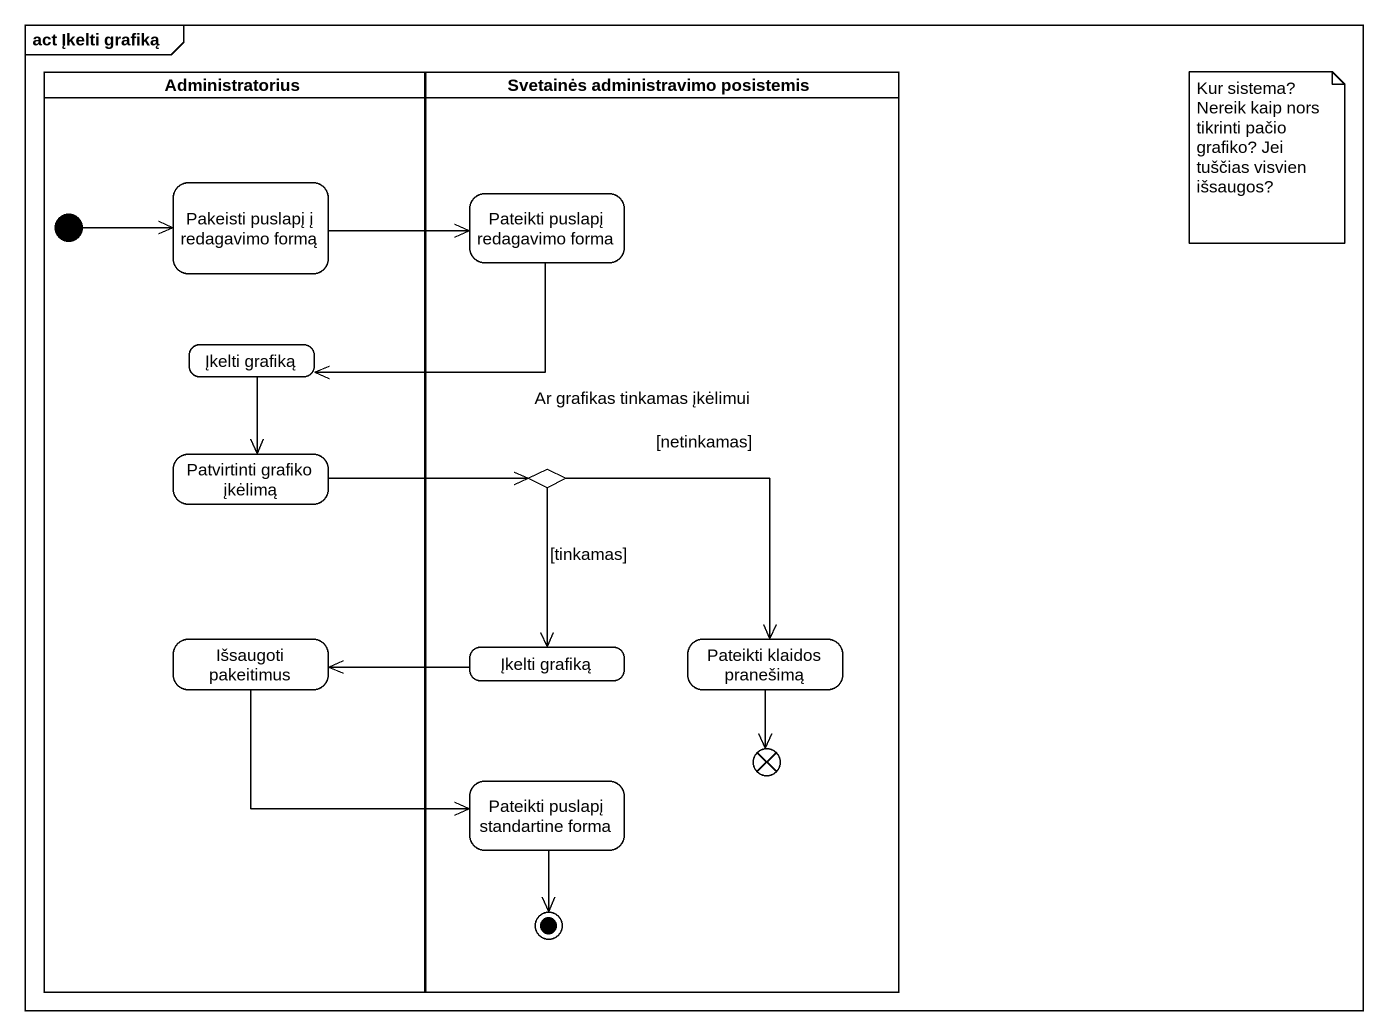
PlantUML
@startuml
mainframe act Įkelti grafiką
hide empty description
state Administratorius <<partition>> {
  state "Pakeisti puslapį į redagavimo formą" as Pakeisti_puslapį_į
  state "Įkelti grafiką" as Įkelti_grafiką
  state "Patvirtinti grafiko įkėlimą" as Patvirtinti_grafiko_įkėlimą
  state "Išsaugoti pakeitimus" as Išsaugoti_pakeitimus
  [*] -right-> Pakeisti_puslapį_į
}
state "Svetainės administravimo posistemis" as Svetainės_administravimo <<partition>> {
  state "Pateikti puslapį redagavimo forma" as Pateikti_puslapį_redagavimo
  state "Ar grafikas tinkamas įkėlimui" as Ar_grafikas_tinkamas <<choice>>
  state "Įkelti grafiką" as Įkelti_grafiką_2
  state "Pateikti klaidos pranešimą" as Pateikti_klaidos_pranešimą
  state flowfinal1 <<end>>
  state "Pateikti puslapį standartine forma" as Pateikti_puslapį
  Pateikti_puslapį --> [*]
}
Pakeisti_puslapį_į -right-> Pateikti_puslapį_redagavimo
Pateikti_puslapį_redagavimo -left-> Įkelti_grafiką
Įkelti_grafiką --> Patvirtinti_grafiko_įkėlimą
Patvirtinti_grafiko_įkėlimą -right-> Ar_grafikas_tinkamas
Ar_grafikas_tinkamas --> Įkelti_grafiką_2 : [tinkamas]
Ar_grafikas_tinkamas --> Pateikti_klaidos_pranešimą : [netinkamas]
Išsaugoti_pakeitimus -right-> Pateikti_puslapį
Įkelti_grafiką_2 -left-> Išsaugoti_pakeitimus
Pateikti_klaidos_pranešimą --> flowfinal1
note as N1
  Kur sistema? Nereik kaip nors tikrinti pačio grafiko? Jei tuščias visvien išsaugos?
end note
@enduml
